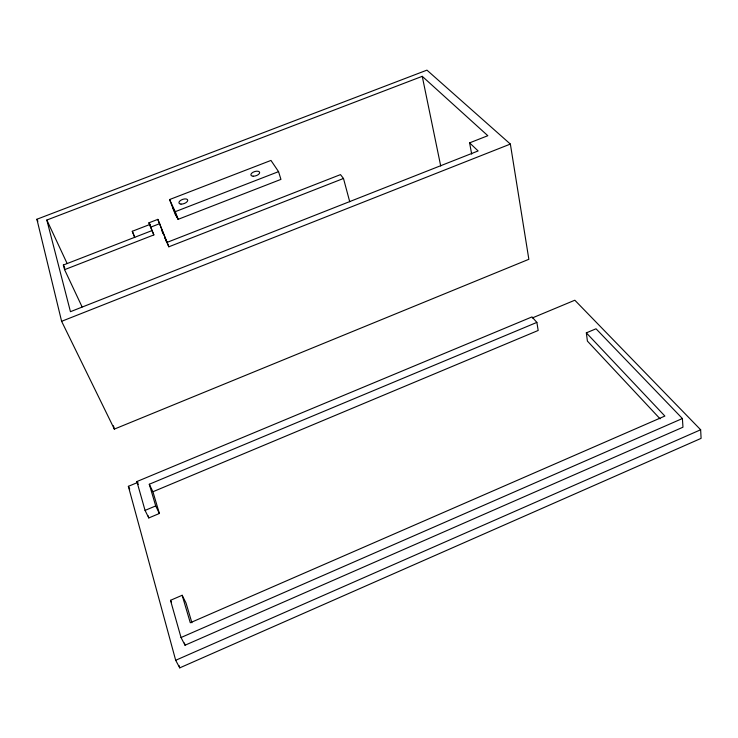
<?xml version="1.0" encoding="UTF-8"?>
<svg xmlns="http://www.w3.org/2000/svg" width="738" height="738" viewBox="0 0 738 738"><rect width="100%" height="100%" fill="white"/><g stroke="black" fill="none" stroke-linecap="round" stroke-linejoin="round"><path stroke-width="1.11" d="M137.932 482.348L128.366 486.333L175.681 660.289L179.74 667.862L701.1 438.363L700.648 429.765L574.828 300.218L532.31 317.949M175.681 660.289L700.648 429.765M181.031 637.521L682.401 418.529L682.973 427.201L185.035 645.224L181.031 637.521L170.496 600.317L182.157 595.28L186.013 602.974L191.908 622.771M145.054 510.41L155.709 505.927L149.288 484.248L536.867 322.395L538.177 330.467L152.914 491.748L159.38 513.482L148.79 517.947L145.054 510.41L136.89 481.554L531.987 316.916L536.867 322.395M660.076 418.824L587.402 341.094L586.341 332.866L596.027 328.788L682.401 418.529M114.353 429.101L528.851 259.296L510.364 144.067L426.942 70.138L36.9 219.251L61.614 321.307L114.353 429.101L113.44 425.78M61.614 321.307L510.364 144.067M166.751 242.304L165.081 238.097L168.845 246.796L343.484 178.467L349.738 201.769M469.599 142.868L487.827 135.709L422.247 76.328L46.835 220.044L70.451 311.685L478.132 150.949L469.599 142.868L471.683 154.122M82.112 306.943L64.584 269.665L153.855 234.915L148.928 222.821L157.84 219.361L168.845 246.796M169.583 199.546L175.247 211.677L278.549 171.64L280.938 179.389L178.172 219.315L175.33 214.583L169.583 199.546L270.966 160.432L278.549 171.64M134.722 237.59L132.286 231.28L150.395 224.26M150.727 227.138L159.703 223.651M64.584 269.665L63.357 265.034L152.037 230.57L153.855 234.915M586.341 332.866L664.873 416.057L190.293 622.752L182.157 595.28M343.484 178.467L340.486 174.62L166.954 242.415L157.84 219.361M170.496 600.317L171.484 602.236M128.366 486.333L129.74 489.091M136.89 481.554L138.264 484.359M155.709 505.927L159.38 513.482M149.288 484.248L152.914 491.748M36.9 219.251L37.878 221.317M63.357 265.034L64.806 268.134M172.471 207.101L178.172 219.315L175.247 211.677M46.835 220.044L67.103 263.457M132.286 231.28L134.482 236.557M148.928 222.821L152.037 230.57M161.834 230.662L163.07 233.798M148.181 515.807L148.79 517.947M184.417 643.029L185.035 645.224M179.14 665.648L179.74 667.862M422.247 76.328L440.715 165.995M180.985 204.103A4.622 2.223 -19.7 0 0 187.738 200.413A4.622 2.223 -19.7 0 0 181.253 200.007A4.622 2.223 -19.7 0 0 180.985 204.103M253.134 176.188A4.566 2.196 -17.7 0 0 259.665 172.591A4.566 2.196 -17.7 0 0 252.996 172.277A4.566 2.196 -17.7 0 0 253.134 176.188"/></g></svg>
